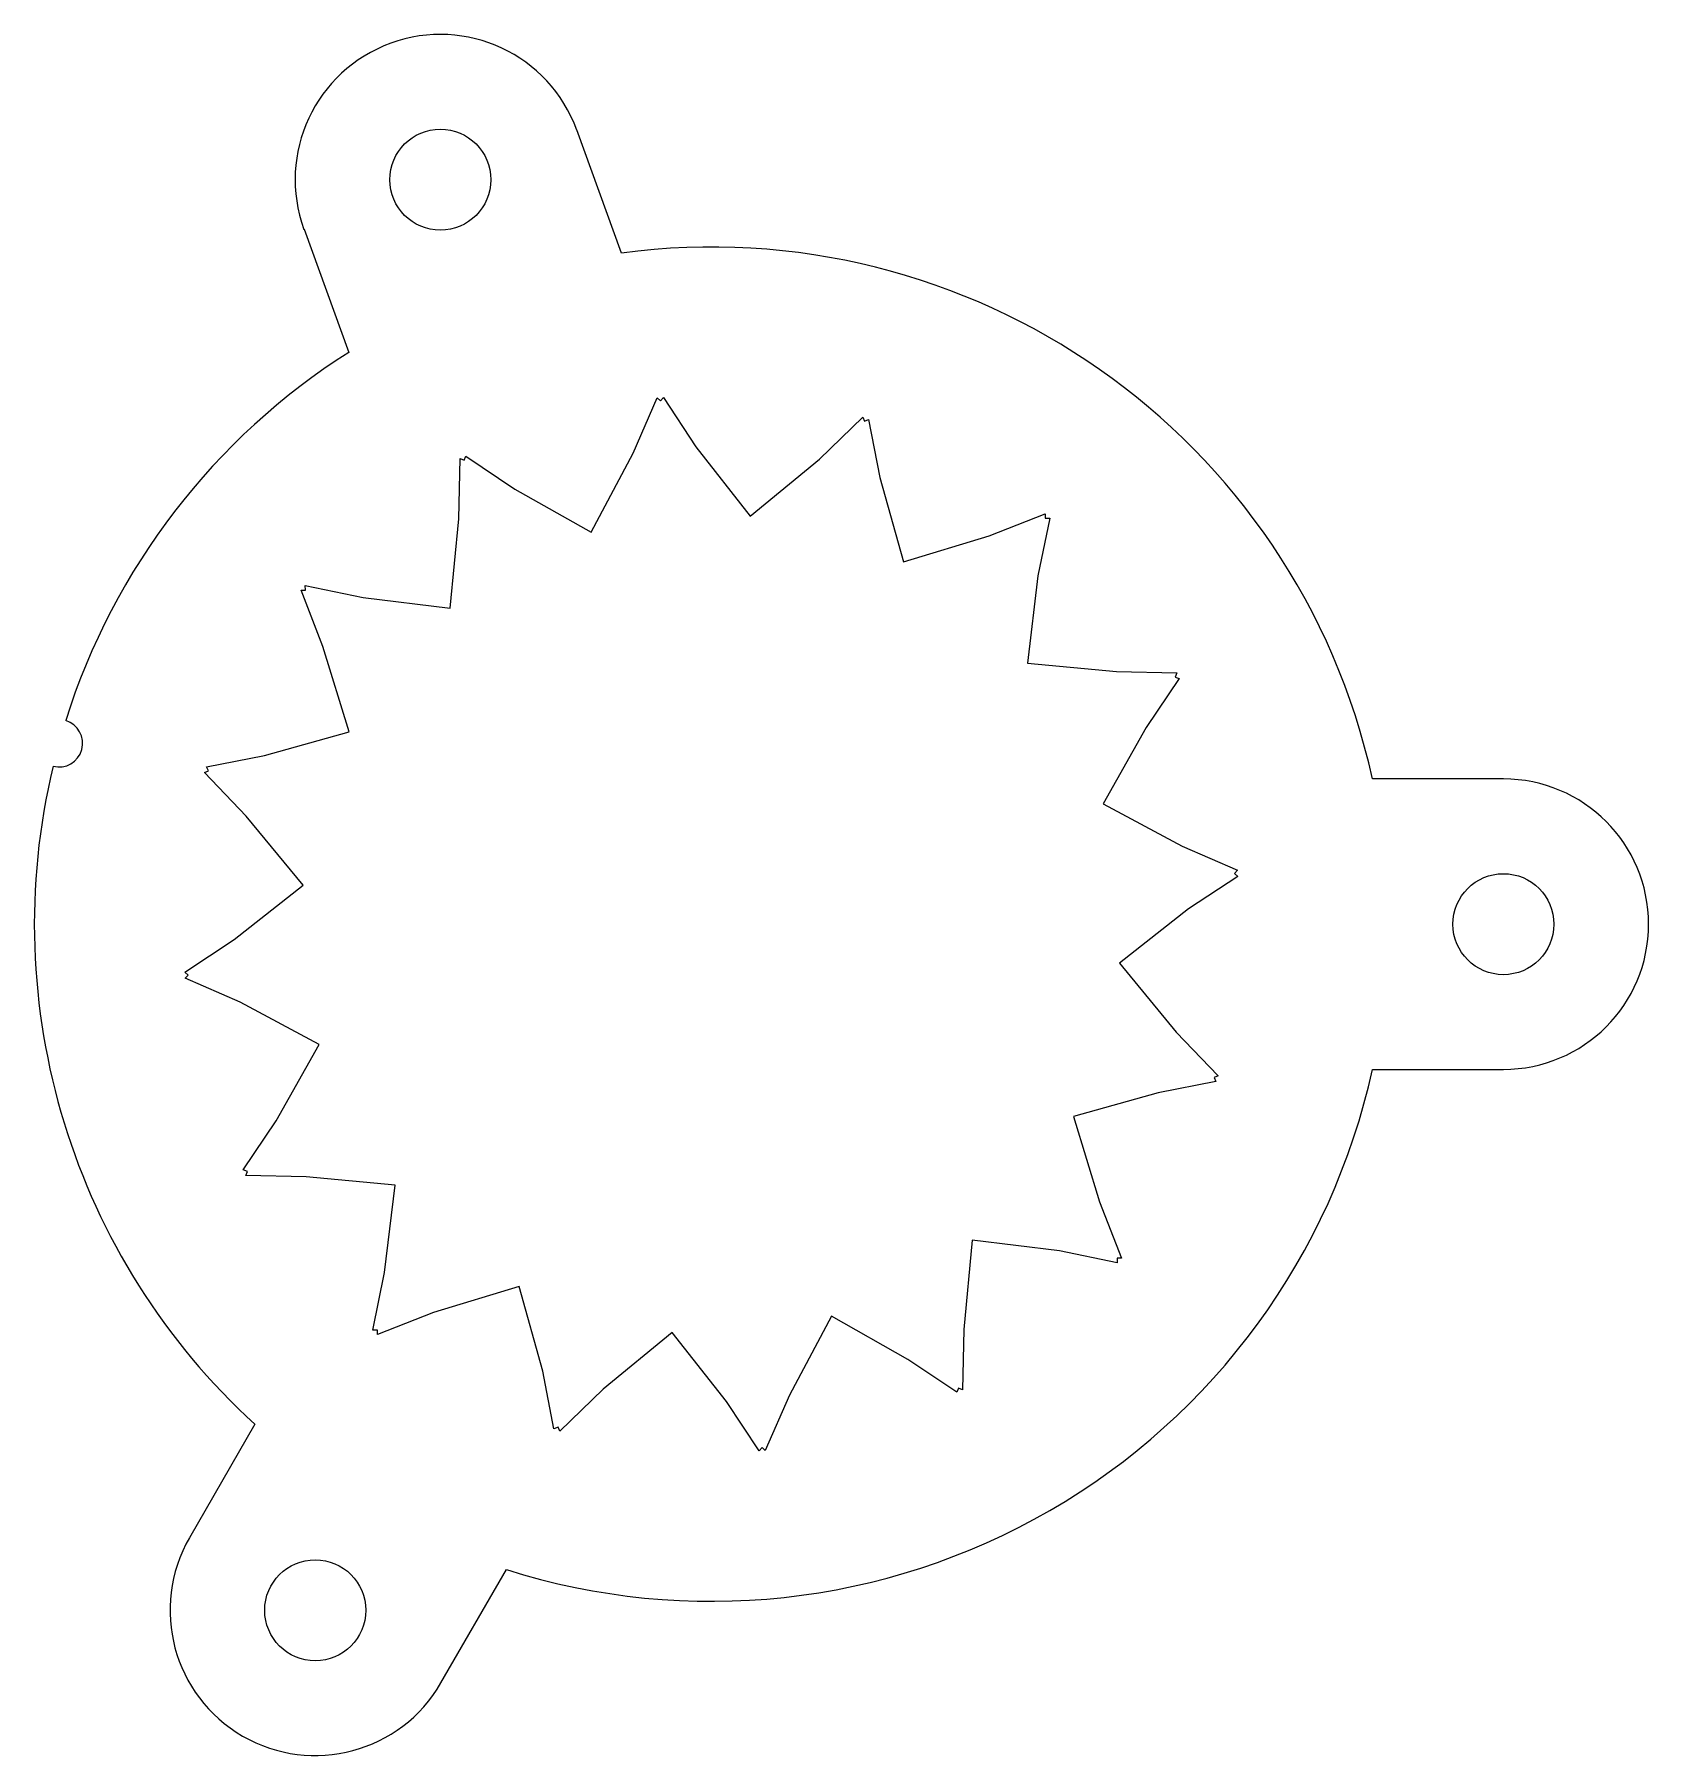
# Model space of a CAD drawing. Header units: millimetres. Extents: x -43 to 59, y -53 to 56.
import ezdxf

# ---------------------------------------------------------------- set-up
doc = ezdxf.new("R2010")
doc.units = ezdxf.units.MM

msp = doc.modelspace()

# ---------------------------------------------------------------- linework, layer by layer
for p, q in [((-5.68, 42.52), (-8.52, 50.32)), ((-25.81, 44.03), (-22.97, 36.22)), ((-4.95, 29.85), (-3.42, 33.35)), ((-3.42, 33.35), (-3.22, 33.15)), ((-3.22, 33.15), (-3.03, 33.36)), ((-3.03, 33.36), (-0.97, 30.24)), ((6.85, 29.47), (9.6, 32.12)), ((9.6, 32.12), (9.71, 31.86)), ((9.71, 31.86), (9.97, 31.98)), ((9.97, 31.98), (10.68, 28.31)), ((-16, 25.68), (-15.92, 29.5)), ((-15.92, 29.5), (-15.66, 29.39)), ((-15.66, 29.39), (-15.56, 29.66)), ((-15.56, 29.66), (-12.46, 27.57)), ((-7.62, 24.84), (-4.95, 29.85)), ((-0.97, 30.24), (2.47, 25.86)), ((2.47, 25.86), (6.85, 29.47)), ((-12.46, 27.57), (-7.62, 24.84)), ((10.68, 28.31), (12.18, 22.95)), ((-16.54, 20.03), (-16, 25.68)), ((17.6, 24.61), (21.16, 26)), ((21.45, 25.73), (20.7, 22.06)), ((21.16, 26), (21.16, 25.72)), ((21.16, 25.72), (21.45, 25.73)), ((12.18, 22.95), (17.6, 24.61)), ((20.7, 22.06), (20.03, 16.54)), ((-26, 21.16), (-25.72, 21.16)), ((-24.61, 17.6), (-26, 21.16)), ((-25.73, 21.45), (-22.06, 20.7)), ((-25.72, 21.16), (-25.73, 21.45)), ((-22.06, 20.7), (-16.54, 20.03)), ((-22.95, 12.18), (-24.61, 17.6)), ((20.03, 16.54), (25.68, 16)), ((25.68, 16), (29.5, 15.92)), ((29.66, 15.56), (27.57, 12.46)), ((29.5, 15.92), (29.39, 15.66)), ((29.39, 15.66), (29.66, 15.56)), ((-28.31, 10.68), (-22.95, 12.18)), ((27.57, 12.46), (24.84, 7.62)), ((-31.98, 9.97), (-28.31, 10.68)), ((-31.86, 9.71), (-31.98, 9.97)), ((-32.12, 9.6), (-31.86, 9.71)), ((-29.47, 6.85), (-32.12, 9.6)), ((50.2, 9.2), (41.9, 9.2)), ((-25.86, 2.47), (-29.47, 6.85)), ((24.84, 7.62), (29.85, 4.95)), ((29.85, 4.95), (33.35, 3.42)), ((33.35, 3.42), (33.15, 3.22)), ((-30.24, -0.97), (-25.86, 2.47)), ((33.36, 3.03), (30.24, 0.97)), ((33.15, 3.22), (33.36, 3.03)), ((30.24, 0.97), (25.86, -2.47)), ((-33.36, -3.03), (-30.24, -0.97)), ((-33.15, -3.22), (-33.36, -3.03)), ((-33.35, -3.42), (-33.15, -3.22)), ((25.86, -2.47), (29.47, -6.85)), ((-29.85, -4.95), (-33.35, -3.42)), ((-24.84, -7.62), (-29.85, -4.95)), ((-27.57, -12.46), (-24.84, -7.62)), ((29.47, -6.85), (32.12, -9.6)), ((32.12, -9.6), (31.86, -9.71)), ((31.86, -9.71), (31.98, -9.97)), ((41.9, -9.2), (50.2, -9.2)), ((28.31, -10.68), (22.95, -12.18)), ((31.98, -9.97), (28.31, -10.68)), ((-29.66, -15.56), (-27.57, -12.46)), ((22.95, -12.18), (24.61, -17.6)), ((-29.39, -15.66), (-29.66, -15.56)), ((-29.5, -15.92), (-29.39, -15.66)), ((-25.68, -16), (-29.5, -15.92)), ((-20.03, -16.54), (-25.68, -16)), ((-20.7, -22.06), (-20.03, -16.54)), ((24.61, -17.6), (26, -21.16)), ((16.54, -20.03), (16, -25.68)), ((22.06, -20.7), (16.54, -20.03)), ((25.73, -21.45), (22.06, -20.7)), ((25.72, -21.16), (25.73, -21.45)), ((26, -21.16), (25.72, -21.16)), ((-21.45, -25.73), (-20.7, -22.06)), ((-12.18, -22.95), (-17.6, -24.61)), ((-10.68, -28.31), (-12.18, -22.95)), ((-17.6, -24.61), (-21.16, -26)), ((7.62, -24.84), (4.95, -29.85)), ((12.46, -27.57), (7.62, -24.84)), ((-21.16, -25.72), (-21.45, -25.73)), ((-21.16, -26), (-21.16, -25.72)), ((-2.47, -25.86), (-6.85, -29.47)), ((0.97, -30.24), (-2.47, -25.86)), ((16, -25.68), (15.92, -29.5)), ((-9.97, -31.98), (-10.68, -28.31)), ((15.56, -29.66), (12.46, -27.57)), ((15.66, -29.39), (15.56, -29.66)), ((15.92, -29.5), (15.66, -29.39)), ((-6.85, -29.47), (-9.6, -32.12)), ((3.03, -33.36), (0.97, -30.24)), ((4.95, -29.85), (3.42, -33.35)), ((-28.92, -31.68), (-33.07, -38.87)), ((-9.71, -31.86), (-9.97, -31.98)), ((-9.6, -32.12), (-9.71, -31.86)), ((3.22, -33.15), (3.03, -33.36)), ((3.42, -33.35), (3.22, -33.15)), ((-17.13, -48.07), (-12.98, -40.88))]:
    msp.add_line(p, q)
for centre in [(-17.17, 47.17), (50.2, 0), (-25.1, -43.47)]:
    msp.add_circle(centre, 3.2)
for centre, radius, start, end in [((-17.17, 47.17), 9.2, 20, 200), ((0, 0), 42.9, 12.3847, 97.6153), ((0, 0), 42.9, 122.3847, 162.4963), ((-41.34, 11.46), 1.5, 255.5018, 433.4982), ((0, 0), 42.9, 166.5037, 227.6153), ((50.2, 0), 9.2, -90, 90), ((0, 0), 42.9, 252.3847, 347.6153), ((-25.1, -43.47), 9.2, 150, 330)]:
    msp.add_arc(centre, radius, start, end)

doc.saveas('drawing.dxf')
